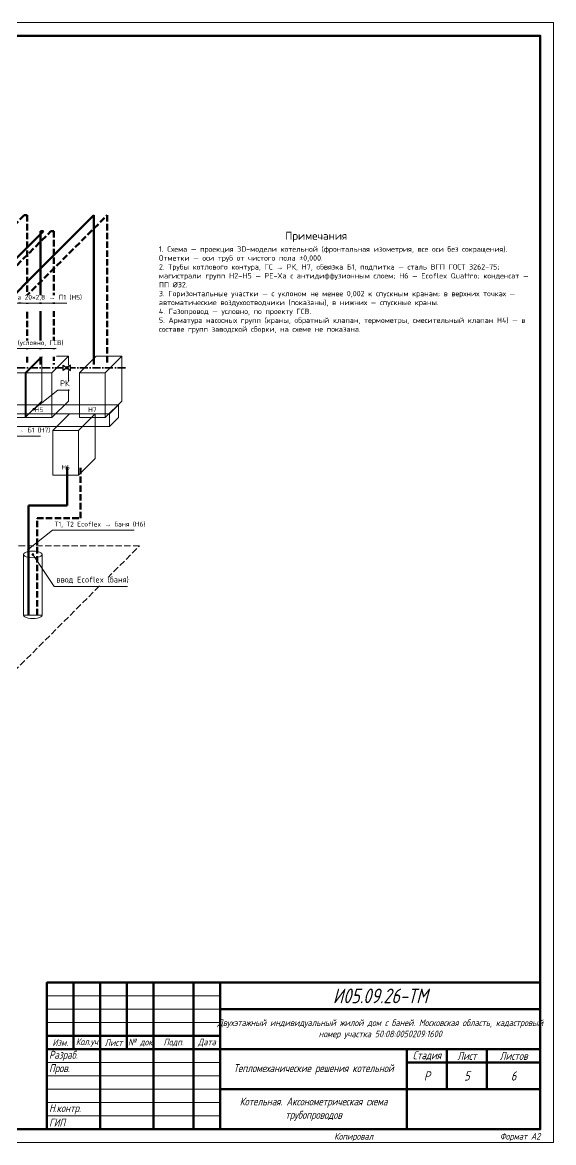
# Paper-space layout 'Лист' of a CAD drawing. Header units: millimetres. Extents: x 0 to 594, y 0 to 420.
# Drawn here: x 394.8 to 594, y 0 to 420 of the extents above; entities that cross this region are included whole.
import ezdxf
from ezdxf.enums import TextEntityAlignment as Align

# ---------------------------------------------------------------- set-up
doc = ezdxf.new("R2010")
doc.units = ezdxf.units.MM
doc.linetypes.add('ОВ_ШП', pattern=[460, 300, -80, 0, -80])
doc.linetypes.add('ОВ_ШТРИХ', pattern=[330, 240, -90])
for name, color, linetype, lineweight in [('Рамка', 7, 'Continuous', 50), ('Таблицы', 7, 'Continuous', 18), ('Текст', 7, 'Continuous', 18), ('ТМ_арматура', 7, 'Continuous', 25), ('ТМ_Г', 42, 'Continuous', 35), ('ТМ_марки', 7, 'Continuous', 18), ('ТМ_оборуд_тонк', 8, 'Continuous', 18), ('ТМ_Т1', 1, 'Continuous', 50), ('ТМ_Т2', 5, 'Continuous', 50), ('Тонкие', 8, 'Continuous', 13)]:
    doc.layers.add(name, color=color, linetype=linetype, lineweight=lineweight)
doc.styles.add('GOST', font='isocpeur.ttf', dxfattribs={"width": 0.9})
doc.styles.add('GOST_I', font='isocpeur.ttf', dxfattribs={"width": 0.8})

psp = doc.layouts.new('Лист')

# ---------------------------------------------------------------- hatches: boundary and pattern name
at = {"layer": 'ТМ_марки'}
h = psp.add_hatch(color=7, dxfattribs=at)
edge = h.paths.add_edge_path()
edge.add_arc((399.13, 274.93), 0.35, 0, 360)
h = psp.add_hatch(color=7, dxfattribs=at)
edge = h.paths.add_edge_path()
edge.add_arc((397.13, 222.45), 0.35, 0, 360)
h = psp.add_hatch(color=7, dxfattribs=at)
edge = h.paths.add_edge_path()
edge.add_arc((398.73, 220.53), 0.35, 0, 360)

# ---------------------------------------------------------------- linework, layer by layer
at = {"layer": 'Рамка', "lineweight": 50}
for points in [[(20, 5), (589, 5), (589, 415), (20, 415)], [(404, 5), (589, 5), (589, 60), (404, 60)]]:
    psp.add_lwpolyline(points, close=True, dxfattribs=at)
at = {"layer": 'Таблицы', "lineweight": 50}
for p, q in [((414, 35), (414, 60)), ((424, 5), (424, 60)), ((434, 35), (434, 60)), ((444, 5), (444, 60)), ((459, 5), (459, 60)), ((469, 5), (469, 60)), ((469, 50), (589, 50)), ((404, 40), (469, 40)), ((404, 35), (589, 35)), ((539, 5), (539, 35)), ((554, 20), (554, 35)), ((569, 20), (569, 35)), ((539, 30), (589, 30)), ((469, 20), (589, 20))]:
    psp.add_line(p, q, dxfattribs=at)
at = {"layer": 'Таблицы', "lineweight": 18}
for p, q in [((404, 55), (469, 55)), ((404, 50), (469, 50)), ((404, 45), (469, 45)), ((404, 30), (469, 30)), ((404, 25), (469, 25)), ((404, 20), (469, 20)), ((404, 15), (469, 15)), ((404, 10), (469, 10))]:
    psp.add_line(p, q, dxfattribs=at)
at = {"layer": 'ТМ_Г', "linetype": 'ОВ_ШП', "lineweight": 35, "ltscale": 0.01}
psp.add_lwpolyline([(433.48, 290.48), (283.48, 290.48)], dxfattribs=at)
at = {"layer": 'ТМ_марки'}
for points in [[(399.13, 274.93), (408.13, 282.13)], [(397.13, 222.45), (406.13, 229.65)], [(398.73, 220.53), (406.73, 208.53)]]:
    psp.add_lwpolyline(points, dxfattribs=at)
for centre in [(399.13, 274.93), (397.13, 222.45), (398.73, 220.53)]:
    psp.add_circle(centre, 0.35, dxfattribs=at)
at = {"layer": 'ТМ_оборуд_тонк'}
for points in [[(386.22, 288.62), (392.44, 294.84), (402.04, 294.84), (395.82, 288.62)], [(395.82, 271.82), (402.04, 278.04), (402.04, 294.84)], [(396.22, 288.62), (402.44, 294.84), (412.04, 294.84), (405.82, 288.62)], [(405.82, 271.82), (412.04, 278.04), (412.04, 294.84)], [(416.22, 288.62), (422.44, 294.84), (432.04, 294.84), (425.82, 288.62)], [(425.82, 271.82), (432.04, 278.04), (432.04, 294.84)], [(367.44, 273.24), (370.83, 276.63), (430.83, 276.63), (427.44, 273.24)], [(406.22, 267.02), (412.44, 273.24), (422.04, 273.24), (415.82, 267.02)], [(415.82, 250.22), (422.04, 256.44), (422.04, 273.24)], [(427.44, 268.44), (430.83, 271.83), (430.83, 276.63)], [(402.23, 220.53), (402.11, 220.85), (401.76, 221.15), (401.21, 221.4), (400.48, 221.59), (399.64, 221.72), (398.73, 221.76), (397.83, 221.72), (396.98, 221.59), (396.26, 221.4), (395.7, 221.15), (395.35, 220.85), (395.23, 220.53), (395.35, 220.22), (395.7, 219.92), (396.26, 219.67), (396.98, 219.47), (397.83, 219.35), (398.73, 219.31), (399.64, 219.35), (400.48, 219.47), (401.21, 219.67), (401.76, 219.92), (402.11, 220.22), (402.23, 220.53)], [(395.23, 197.73), (395.23, 220.53)], [(402.23, 197.73), (402.23, 220.53)], [(402.23, 197.73), (395.23, 197.73), (395.35, 197.42), (395.7, 197.12), (396.26, 196.87), (396.98, 196.67), (397.83, 196.55), (398.73, 196.51), (399.64, 196.55), (400.48, 196.67), (401.21, 196.87), (401.76, 197.12), (402.11, 197.42), (402.23, 197.73)]]:
    psp.add_lwpolyline(points, dxfattribs=at)
for points in [[(386.22, 271.82), (395.82, 271.82), (395.82, 288.62), (386.22, 288.62)], [(396.22, 271.82), (405.82, 271.82), (405.82, 288.62), (396.22, 288.62)], [(416.22, 271.82), (425.82, 271.82), (425.82, 288.62), (416.22, 288.62)], [(367.44, 268.44), (427.44, 268.44), (427.44, 273.24), (367.44, 273.24)], [(406.22, 250.22), (415.82, 250.22), (415.82, 267.02), (406.22, 267.02)]]:
    psp.add_lwpolyline(points, close=True, dxfattribs=at)
at = {"layer": 'ТМ_оборуд_тонк', "linetype": 'ОВ_ШТРИХ', "ltscale": 0.01}
psp.add_lwpolyline([(150, 95), (310, 95), (438.69, 223.69), (278.69, 223.69)], close=True, dxfattribs=at)
at = {"layer": 'ТМ_Т1', "lineweight": 50}
for points in [[(421.63, 347.73), (367.61, 293.71)], [(421.63, 291.73), (421.63, 347.73)], [(402.73, 341.73), (317.17, 256.17)], [(401.63, 291.73), (401.63, 341.73)], [(401.63, 341.73), (402.73, 341.73)], [(411.63, 253.33), (411.63, 238.93)], [(411.63, 238.93), (397.13, 238.93)], [(397.13, 238.93), (397.13, 197.73)]]:
    psp.add_lwpolyline(points, dxfattribs=at)
at = {"layer": 'ТМ_Т2', "linetype": 'ОВ_ШТРИХ', "lineweight": 50, "ltscale": 0.01}
for points in [[(305.17, 257.37), (395.53, 347.73)], [(372.61, 293.71), (426.63, 347.73)], [(395.53, 347.73), (396.63, 347.73)], [(396.63, 347.73), (396.63, 291.73)], [(426.63, 347.73), (426.63, 291.73)], [(317.99, 254.19), (405.53, 341.73)], [(405.53, 341.73), (406.63, 341.73)], [(406.63, 341.73), (406.63, 291.73)], [(416.63, 234.13), (416.63, 253.33)], [(400.33, 197.73), (400.33, 234.13)], [(400.33, 234.13), (416.63, 234.13)]]:
    psp.add_lwpolyline(points, dxfattribs=at)
at = {"layer": 'Тонкие'}
psp.add_lwpolyline([(0, 0), (594, 0), (594, 420), (0, 420)], close=True, dxfattribs=at)

# ---------------------------------------------------------------- texts
at = {"layer": 'Текст', "style": 'GOST'}
psp.add_text('Примечания', height=3, dxfattribs=at).set_placement((505, 340), align=Align.MIDDLE_CENTER)
at = {"layer": 'Текст'}
for s, insert, char_height, width, attachment_point, style in [('1. Схема — проекция 3D-модели котельной (фронтальная изометрия, все оси без сокращения). Отметки — оси труб от чистого пола ±0,000.\\P2. Трубы котлового контура, ГС → РК, Н7, обвязка Б1, подпитка — сталь ВГП ГОСТ 3262-75; магистрали групп Н2–Н5 — PE-Xa с антидиффузионным слоем; Н6 — Ecoflex Quattro; конденсат — ПП Ø32.\\P3. Горизонтальные участки — с уклоном не менее 0,002 к спускным кранам; в верхних точках — автоматические воздухоотводчики (показаны), в нижних — спускные краны.\\P4. Газопровод — условно, по проекту ГСВ.\\P5. Арматура насосных групп (краны, обратный клапан, термометры, смесительный клапан Н4) — в составе групп заводской сборки, на схеме не показана.', (446, 336), 2, 118, 1, 'GOST'), ('{\\W0.8;\\Q15;Двухэтажный индивидуальный жилой дом с баней. Московская область, кадастровый номер участка 50:08:0050209:1600}', (529, 42.5), 2.5, 116, 5, 'GOST_I'), ('{\\W0.8;\\Q15;Тепломеханические решения котельной}', (504, 27.5), 3, 66, 5, 'GOST_I'), ('{\\W0.8;\\Q15;Котельная. Аксонометрическая схема трубопроводов}', (504, 12.5), 3, 66, 5, 'GOST_I')]:
    psp.add_mtext(s, dxfattribs=dict(at, insert=insert, char_height=char_height, width=width, attachment_point=attachment_point, style=style))
at = {"layer": 'Текст', "style": 'GOST_I'}
for s, insert, char_height, attachment_point in [('{\\W0.8;\\Q15;И05.09.26-ТМ}', (529, 55), 5.5, 5), ('{\\W0.8;\\Q15;Изм.}', (409, 37.5), 2.5, 5), ('{\\W0.8;\\Q15;Кол.уч}', (419, 37.5), 2.5, 5), ('{\\W0.8;\\Q15;Лист}', (429, 37.5), 2.5, 5), ('{\\W0.8;\\Q15;№ док}', (439, 37.5), 2.5, 5), ('{\\W0.8;\\Q15;Подп.}', (451.5, 37.5), 2.5, 5), ('{\\W0.8;\\Q15;Дата}', (464, 37.5), 2.5, 5), ('{\\W0.8;\\Q15;Разраб.}', (404.8, 32.5), 3, 4), ('{\\W0.8;\\Q15;Стадия}', (546.5, 32.5), 3, 5), ('{\\W0.8;\\Q15;Лист}', (561.5, 32.5), 3, 5), ('{\\W0.8;\\Q15;Листов}', (579, 32.5), 3, 5), ('{\\W0.8;\\Q15;Пров.}', (404.8, 27.5), 3, 4), ('{\\W0.8;\\Q15;}', (424.8, 32.5), 3, 4), ('{\\W0.8;\\Q15;}', (459.6, 32.5), 3, 4), ('{\\W0.8;\\Q15;}', (424.8, 27.5), 3, 4), ('{\\W0.8;\\Q15;}', (459.6, 27.5), 3, 4), ('{\\W0.8;\\Q15;Р}', (546.5, 25), 3.5, 5), ('{\\W0.8;\\Q15;5}', (561.5, 25), 3.5, 5), ('{\\W0.8;\\Q15;6}', (579, 25), 3.5, 5), ('{\\W0.8;\\Q15;Н.контр.}', (404.8, 12.5), 3, 4), ('{\\W0.8;\\Q15;ГИП}', (404.8, 7.5), 3, 4), ('{\\W0.8;\\Q15;}', (424.8, 12.5), 3, 4), ('{\\W0.8;\\Q15;}', (459.6, 12.5), 3, 4), ('{\\W0.8;\\Q15;}', (424.8, 7.5), 3, 4), ('{\\W0.8;\\Q15;}', (459.6, 7.5), 3, 4), ('{\\W0.8;\\Q15;Копировал}', (519, 2), 2.5, 5), ('{\\W0.8;\\Q15;Формат А2}', (589, 2), 2.5, 6)]:
    psp.add_mtext(s, dxfattribs=dict(at, insert=insert, char_height=char_height, attachment_point=attachment_point))
at = {"layer": 'ТМ_марки', "style": 'GOST'}
for s, p in [('Н5', (401.02, 274.82)), ('Н7', (421.02, 274.82)), ('Н6', (411.02, 253.22))]:
    psp.add_text(s, height=1.8, dxfattribs=at).set_placement(p, align=Align.MIDDLE_CENTER)

# ---------------------------------------------------------------- next in the draw order: wipeouts: each hides what was drawn before it
for points in [[(377.51, 315.01), (411.47, 315.01), (411.47, 317.66), (377.51, 317.66)], [(382.48, 297.98), (407.52, 297.98), (407.52, 300.63), (382.48, 300.63)], [(410.13, 289.49), (412.83, 289.49), (412.83, 291.47), (410.13, 291.47)], [(408.13, 282.43), (412.46, 282.43), (412.46, 285.58), (408.13, 285.58)], [(376.61, 265.21), (401.65, 265.21), (401.65, 267.86), (376.61, 267.86)], [(406.13, 229.95), (436.75, 229.95), (436.75, 232.6), (406.13, 232.6)], [(406.73, 208.83), (434.25, 208.83), (434.25, 211.98), (406.73, 211.98)]]:
    psp.add_wipeout(points)

# ---------------------------------------------------------------- next in the draw order: hatches: boundary and pattern name
at = {"layer": 'ТМ_арматура'}
h = psp.add_hatch(color=7, dxfattribs=at)
edge = h.paths.add_edge_path()
edge.add_arc((411.48, 290.48), 0.45, 0, 360)

# ---------------------------------------------------------------- next in the draw order: linework, layer by layer
for points in [[(411.48, 290.48), (410.13, 289.49), (410.13, 291.47)], [(411.48, 290.48), (412.83, 289.49), (412.83, 291.47)]]:
    psp.add_lwpolyline(points, close=True, dxfattribs=at)
psp.add_circle((411.48, 290.48), 0.45, dxfattribs=at)
at = {"layer": 'ТМ_марки'}
for points in [[(408.13, 282.13), (412.46, 282.13)], [(376.61, 264.91), (401.65, 264.91)], [(406.13, 229.65), (436.75, 229.65)], [(406.73, 208.53), (434.25, 208.53)]]:
    psp.add_lwpolyline(points, dxfattribs=at)

# ---------------------------------------------------------------- next in the draw order: texts
at = {"layer": 'ТМ_марки', "style": 'GOST'}
for s, height, p in [('РК', 2.2, (408.93, 282.93)), ('Т1, Т2 Ду25 → Б1 (Н7)', 1.8, (377.41, 265.71)), ('Т1, Т2 Ecoflex → баня (Н6)', 1.8, (406.93, 230.45)), ('ввод Ecoflex (баня)', 2.2, (407.53, 209.33))]:
    psp.add_text(s, height=height, dxfattribs=at).set_placement(p, align=Align.BOTTOM_LEFT)

# ---------------------------------------------------------------- next in the draw order: wipeouts: each hides what was drawn before it
for points in [[(377.51, 311.76), (411.47, 311.76), (411.47, 314.41), (377.51, 314.41)], [(382.48, 294.73), (407.52, 294.73), (407.52, 297.38), (382.48, 297.38)]]:
    psp.add_wipeout(points)

# ---------------------------------------------------------------- next in the draw order: linework, layer by layer
at = {"layer": 'ТМ_марки'}
for points in [[(377.51, 314.71), (411.47, 314.71)], [(382.48, 297.68), (407.52, 297.68)]]:
    psp.add_lwpolyline(points, dxfattribs=at)

# ---------------------------------------------------------------- next in the draw order: texts
at = {"layer": 'ТМ_марки', "style": 'GOST'}
for s, p in [('Т1, Т2 PE-Xa 20×2,8 → П1 (Н5)', (378.31, 315.51)), ('Г Ду25 (условно, ГСВ)', (383.28, 298.48))]:
    psp.add_text(s, height=1.8, dxfattribs=at).set_placement(p, align=Align.BOTTOM_LEFT)

doc.saveas('drawing.dxf')
